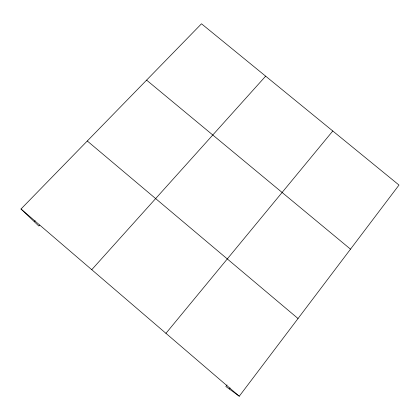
<?xml version="1.0" encoding="UTF-8"?>
<svg xmlns="http://www.w3.org/2000/svg" width="420" height="420" viewBox="0 0 420 420"><rect width="100%" height="100%" fill="white"/><g stroke="black" fill="none" stroke-linecap="round" stroke-linejoin="round"><path stroke-width="0.63" d="M227.031 384.93L225.845 386.479L239.269 396.218L399 185.052L201.5 23.782L21 209.008L38.829 226.034L39.727 225.094M229.278 388.967L230.066 387.938M165.953 333.333L332.792 130.988M91.749 269.693L265.65 76.162M34.256 221.671L35.154 220.736M146.591 80.131L350.506 249.16M87.281 140.994L298.037 318.528M21 209.008L239.269 396.218"/></g></svg>
